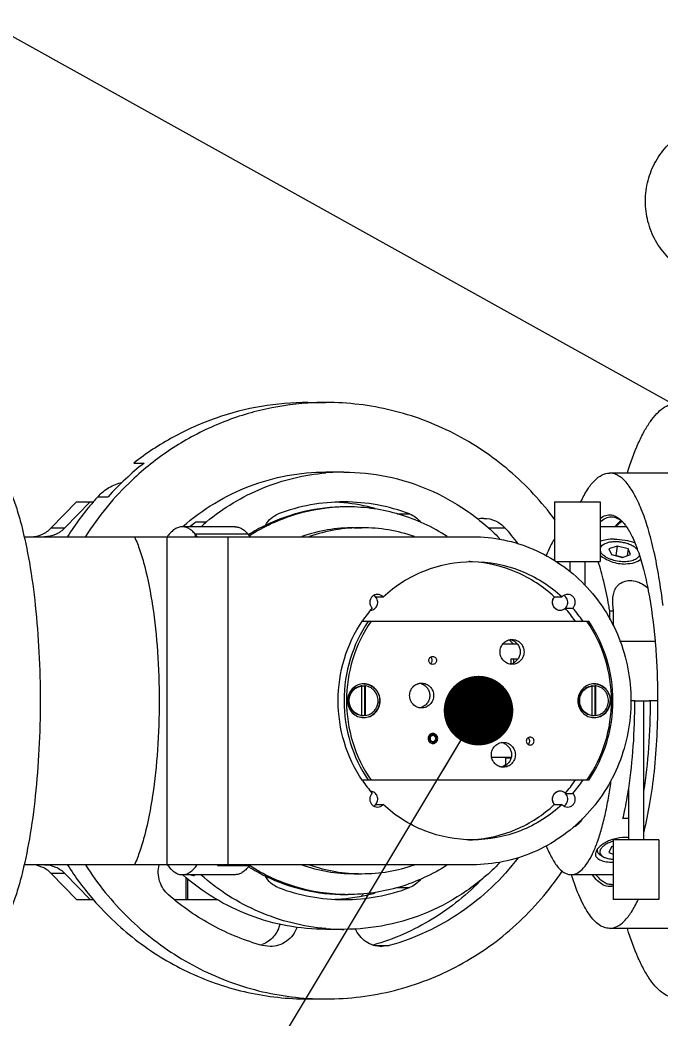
# Model space of a CAD drawing. Header units: millimetres. Extents: x 0 to 841, y 0 to 594.
# Drawn here: x 192.4 to 224.7, y 216 to 266.3 of the extents above; entities that cross this region are included whole.
import ezdxf

# ---------------------------------------------------------------- set-up
doc = ezdxf.new("R2010")
doc.units = ezdxf.units.MM
doc.header["$LTSCALE"] = 46.255
doc.layers.get('0').update_dxf_attribs({"linetype": 'CONTINUOUS'})
doc.layers.add('APSF_BLANK_LAYER', color=7, linetype='CONTINUOUS')
doc.layers.add('AXIS', color=7, linetype='CONTINUOUS')
doc.styles.get("Standard").update_dxf_attribs({"font": 'txt', "width": 0.85})
doc.dimstyles.get("Standard").update_dxf_attribs({"dimtxt": 3.5, "dimasz": 3.5, "dimexe": 1.5, "dimexo": 1, "dimtad": 1, "dimtxsty": 'STANDARD', "dimcen": 0.09, "dimadec": 0, "dimazin": 0, "dimtol": 1, "dimtp": 0.01, "dimtm": 0.01, "dimtfac": 1, "dimtofl": 0, "dimtmove": 0, "dimatfit": 3, "dimfxl": 1, "dimtolj": 1, "dimarcsym": 0})

msp = doc.modelspace()

# ---------------------------------------------------------------- linework, layer by layer
at = {"color": 7, "linetype": 'CONTINUOUS'}
for p, q in [((198.144, 244.005), (198.662, 244.005)), ((193.993, 240.744), (195.259, 242.055)), ((195.944, 242.055), (194.678, 240.744)), ((195.259, 242.055), (196.127, 242.055)), ((196.332, 242.315), (196.85, 242.315)), ((211.385, 241.452), (212.017, 241.452)), ((201.263, 241.051), (201.793, 241.051)), ((193.993, 240.744), (194.678, 240.744)), ((201.229, 240.44), (201.229, 240.305)), ((203.885, 240.44), (201.229, 240.44)), ((215.982, 240.75), (216.815, 240.75)), ((192.626, 240.305), (215.184, 240.305)), ((199.806, 240.305), (199.806, 223.805)), ((202.868, 240.305), (202.868, 223.805)), ((221.689, 239.873), (221.804, 239.933)), ((222.46, 239.835), (222.042, 239.69)), ((222.042, 239.69), (222.171, 239.402)), ((222.46, 239.835), (222.389, 239.358)), ((223.007, 239.69), (222.46, 239.835)), ((223.007, 239.69), (222.955, 239.339)), ((223.137, 239.402), (223.007, 239.69)), ((222.171, 239.402), (222.719, 239.257)), ((222.389, 239.358), (222.366, 239.351)), ((222.742, 239.265), (222.389, 239.358)), ((222.719, 239.257), (223.137, 239.402)), ((219.514, 236.612), (219.513, 236.613)), ((222.083, 236.141), (222.083, 236.562)), ((222.276, 236.562), (222.083, 236.562)), ((222.276, 235.814), (222.276, 236.562)), ((209.656, 236.055), (221.03, 236.055)), ((216.709, 234.915), (217.436, 234.915)), ((217.116, 234.157), (217.116, 233.909)), ((217.116, 234.157), (217.467, 234.157)), ((217.246, 234.157), (217.246, 233.959)), ((209.609, 232.798), (209.57, 232.798)), ((209.609, 231.312), (209.609, 232.798)), ((209.763, 232.798), (209.761, 232.788)), ((209.761, 231.322), (209.761, 232.788)), ((209.802, 232.798), (209.763, 232.798)), ((209.802, 231.312), (209.802, 232.798)), ((221.2, 232.798), (221.161, 232.798)), ((221.2, 231.312), (221.2, 232.798)), ((221.354, 232.798), (221.352, 232.788)), ((221.352, 231.322), (221.352, 232.788)), ((221.393, 232.798), (221.354, 232.798)), ((221.393, 231.312), (221.393, 232.798)), ((223.348, 232.055), (223.153, 232.055)), ((224.486, 232.055), (224.076, 232.055)), ((209.609, 231.312), (209.57, 231.312)), ((209.761, 231.322), (209.763, 231.312)), ((209.802, 231.312), (209.763, 231.312)), ((221.2, 231.312), (221.161, 231.312)), ((221.352, 231.322), (221.354, 231.312)), ((221.393, 231.312), (221.354, 231.312)), ((213.099, 229.994), (213.045, 229.955)), ((213.117, 230.025), (213.099, 229.994)), ((213.106, 230.005), (213.189, 230.005)), ((213.189, 229.969), (213.149, 229.912)), ((213.189, 230.005), (213.189, 229.969)), ((217.126, 229.2), (216.144, 229.2)), ((216.85, 228.805), (216.85, 229.18)), ((216.85, 229.18), (217.122, 229.18)), ((221.03, 228.055), (209.656, 228.055)), ((219.513, 227.497), (219.514, 227.498)), ((223.036, 226.131), (222.75, 226.131)), ((221.451, 224.565), (221.46, 224.506)), ((222.171, 224.708), (222.042, 224.42)), ((222.042, 224.42), (222.261, 224.344)), ((222.261, 224.732), (222.171, 224.708)), ((221.689, 224.237), (221.804, 224.177)), ((215.184, 223.805), (192.626, 223.805)), ((195.259, 222.055), (193.993, 223.366)), ((194.678, 223.366), (193.993, 223.366)), ((194.678, 223.366), (195.944, 222.055)), ((203.946, 223.744), (202.352, 223.744)), ((200.774, 222.055), (200.774, 223.177)), ((200.865, 222.055), (200.865, 223.107)), ((211.385, 222.658), (212.017, 222.658)), ((195.259, 222.055), (196.125, 222.055)), ((200.191, 222.055), (202.378, 222.055)), ((204.995, 219.688), (204.62, 219.739)), ((210.262, 219.739), (210.995, 219.739)), ((210.995, 219.739), (210.62, 219.688))]:
    msp.add_line(p, q, dxfattribs=at)
for centre, radius, start, end in [((207.716, 232.481), 14.655, 128.1549, 137.8539), ((208.714, 232.815), 10.74, 90.0025, 94.8307), ((207.411, 232.287), 14.943, 139.1174, 147.4869), ((207.298, 232.383), 14.795, 137.8333, 139.1121), ((208.716, 232.691), 9.364, 90.0154, 110.6745), ((207.808, 232.726), 9.329, 84.4737, 87.2182), ((207.804, 232.693), 9.363, 74.6721, 84.468), ((208.711, 232.691), 9.364, 69.3255, 89.9846), ((208.387, 232.41), 11.199, 129.5072, 131.391), ((202.824, 239.158), 2.454, 129.526, 137.6961), ((203.355, 239.158), 2.454, 129.526, 137.6961), ((215.756, 239.821), 1.407, 90.0221, 103.5095), ((221.726, 239.968), 1.475, 45.31, 48.0801), ((207.416, 232.286), 12.649, 37.3659, 42.0052), ((222.797, 240.205), 0.6, 77.9948, 89.9244), ((201.713, 238.924), 2.338, 143.2134, 143.699), ((223.005, 239.232), 0.638, 43.5473, 45.3704), ((223.362, 239.342), 0.334, 323.3657, 327.4778), ((210.021, 237.017), 0.389, 43.9912, 59.7917), ((210.018, 237.014), 0.393, 42.4903, 44.006), ((219.604, 237.011), 0.399, 137.5295, 147.1645), ((219.591, 236.983), 0.378, 246.477, 247.0195), ((219.591, 236.982), 0.377, 247.0212, 258.216), ((219.59, 236.978), 0.374, 258.3689, 259.4308), ((219.59, 236.979), 0.375, 259.4344, 269.9813), ((200.883, 233.266), 21.454, 8.8385, 9.6059), ((214.458, 232.169), 3.908, 44.826, 49.0502), ((209.705, 232.104), 0.701, 97.9314, 101.0224), ((209.664, 232.104), 0.691, 90.001, 94.5341), ((209.664, 232.103), 0.692, 81.9667, 89.9937), ((221.297, 232.104), 0.701, 97.9314, 101.0224), ((221.255, 232.104), 0.691, 90.001, 94.5341), ((221.255, 232.103), 0.692, 81.9667, 89.9937), ((209.705, 232.006), 0.701, 258.9776, 262.0686), ((209.664, 232.006), 0.691, 265.4659, 269.999), ((209.664, 232.007), 0.692, 270.0063, 278.0333), ((221.297, 232.006), 0.701, 258.9776, 262.0686), ((221.255, 232.006), 0.691, 265.4659, 269.999), ((221.255, 232.007), 0.692, 270.0063, 278.0333), ((213.144, 230.171), 0.234, 79.1137, 82.7164), ((213.191, 230.148), 0.18, 233.051, 239.1203), ((213.144, 230.139), 0.234, 277.0433, 281.0056), ((214.478, 231.917), 3.876, 305.0766, 307.9675), ((200.067, 230.978), 22.281, 350.4068, 352.5297), ((219.591, 227.127), 0.378, 112.9805, 113.523), ((219.591, 227.128), 0.377, 101.784, 112.9788), ((219.59, 227.132), 0.374, 100.5692, 101.6311), ((219.59, 227.131), 0.375, 90.0187, 100.5656), ((219.604, 227.099), 0.399, 212.8355, 222.4705), ((210.021, 227.093), 0.389, 300.2112, 316.4676), ((210.018, 227.096), 0.394, 316.4521, 317.5094), ((220, 226.64), 0.905, 309.3197, 312.7134), ((219.651, 226.803), 1.271, 317.088, 319.2427), ((219.51, 226.923), 1.457, 319.2645, 322.2745), ((222.872, 223.413), 1.767, 84.6085, 90.0554), ((207.429, 231.836), 14.966, 212.5153, 220.8696), ((201.709, 225.183), 2.332, 216.3017, 216.8724), ((200.599, 225.122), 2.23, 321.8425, 323.5394), ((208.716, 231.419), 9.364, 249.3255, 269.9846), ((208.711, 231.419), 9.364, 270.0154, 290.6745), ((210.65, 221.231), 1.466, 129.6753, 136.1536), ((207.8, 231.434), 9.38, 281.0634, 285.325), ((222.17, 223.431), 0.626, 270.0292, 278.394), ((207.808, 231.384), 9.329, 272.7818, 275.5263), ((207.805, 231.41), 9.356, 275.5292, 281.0598), ((208.714, 231.293), 10.738, 265.1714, 269.9967), ((204.084, 221.108), 1.42, 288.4184, 291.4309)]:
    msp.add_arc(centre, radius, start, end, dxfattribs=at)
for points, knots in [([(224.393, 255.197), (224.225, 255.498), (223.965, 256.149), (223.834, 257.191), (223.969, 258.232), (224.36, 259.203), (224.984, 260.04), (225.8, 260.684), (226.752, 261.091), (227.436, 261.184), (227.776, 261.184)], [0, 0, 0, 0, 0.125602, 0.251515, 0.377427, 0.503021, 0.628073, 0.752504, 0.876404, 1, 1, 1, 1]), ([(227.776, 253.184), (227.435, 253.184), (226.748, 253.277), (225.794, 253.686), (224.977, 254.334), (224.561, 254.895), (224.393, 255.197)], [0, 0, 0, 0, 0.248688, 0.497991, 0.748367, 1, 1, 1, 1]), ([(206.902, 247.055), (206.119, 247.055), (204.548, 246.923), (202.258, 246.333), (200.09, 245.369), (198.766, 244.494), (198.144, 244.005)], [0, 0, 0, 0, 0.24893, 0.498309, 0.748557, 1, 1, 1, 1]), ([(201.793, 241.051), (202.642, 241.75), (204.552, 242.901), (206.721, 243.425), (207.809, 243.517)], [0, 0, 0, 0, 0.501765, 1, 1, 1, 1]), ([(224.765, 236.845), (224.708, 237.322), (224.58, 238.236), (224.331, 239.532), (224.038, 240.677), (223.708, 241.651), (223.347, 242.435), (223.006, 242.951), (222.715, 243.243), (222.506, 243.392), (222.292, 243.484), (222.144, 243.505), (222.074, 243.505)], [0, 0, 0, 0, 0.19174, 0.368078, 0.526006, 0.663096, 0.777767, 0.86976, 0.907886, 0.941509, 0.971703, 1, 1, 1, 1]), ([(196.332, 242.315), (196.494, 242.494), (196.871, 242.804), (197.323, 242.987), (197.555, 243.042)], [0, 0, 0, 0, 0.502259, 1, 1, 1, 1]), ([(204.761, 240.873), (204.83, 241.005), (205.015, 241.243), (205.273, 241.4), (205.41, 241.452)], [0, 0, 0, 0, 0.503031, 1, 1, 1, 1]), ([(212.017, 241.452), (212.124, 241.411), (212.329, 241.298), (212.493, 241.131), (212.562, 241.038)], [0, 0, 0, 0, 0.497699, 1, 1, 1, 1]), ([(215.755, 241.227), (215.952, 241.227), (216.353, 241.141), (216.681, 240.898), (216.815, 240.75)], [0, 0, 0, 0, 0.497399, 1, 1, 1, 1]), ([(222.17, 241.305), (222.263, 241.305), (222.465, 241.256), (222.631, 241.137), (222.712, 241.065)], [0, 0, 0, 0, 0.463123, 1, 1, 1, 1]), ([(192.968, 240.305), (193.157, 240.305), (193.54, 240.384), (193.86, 240.607), (193.993, 240.744)], [0, 0, 0, 0, 0.497601, 1, 1, 1, 1]), ([(194.678, 240.744), (194.546, 240.607), (194.226, 240.384), (193.843, 240.305), (193.654, 240.305)], [0, 0, 0, 0, 0.502399, 1, 1, 1, 1]), ([(200.582, 240.805), (200.518, 240.805), (200.384, 240.782), (200.193, 240.685), (200.007, 240.529), (199.896, 240.398), (199.841, 240.324)], [0, 0, 0, 0, 0.208897, 0.43655, 0.697275, 1, 1, 1, 1]), ([(201.229, 240.44), (201.18, 240.497), (201.081, 240.598), (200.918, 240.716), (200.752, 240.788), (200.637, 240.805), (200.582, 240.805)], [0, 0, 0, 0, 0.293688, 0.552202, 0.783591, 1, 1, 1, 1]), ([(203.238, 240.805), (203.293, 240.805), (203.408, 240.788), (203.574, 240.716), (203.737, 240.598), (203.836, 240.497), (203.885, 240.44)], [0, 0, 0, 0, 0.21641, 0.447794, 0.706302, 1, 1, 1, 1]), ([(203.991, 240.308), (203.982, 240.319), (203.948, 240.365), (203.913, 240.409), (203.885, 240.44)], [0, 0, 0, 0, 0.258149, 1, 1, 1, 1]), ([(198.179, 240.305), (198.28, 240.08), (198.471, 239.583), (198.808, 238.429), (199.131, 236.729), (199.365, 234.474), (199.445, 232.055), (199.365, 229.636), (199.131, 227.381), (198.808, 225.681), (198.471, 224.527), (198.28, 224.03), (198.179, 223.805)], [0, 0, 0, 0, 0.044078, 0.095031, 0.214869, 0.352727, 0.5, 0.647273, 0.785131, 0.904969, 0.955922, 1, 1, 1, 1]), ([(215.184, 240.305), (215.705, 240.305), (216.751, 240.198), (218.257, 239.725), (219.644, 238.956), (220.859, 237.922), (221.855, 236.663), (222.841, 234.753), (223.361, 232.055), (222.841, 229.357), (221.855, 227.447), (220.859, 226.188), (219.644, 225.154), (218.257, 224.385), (216.751, 223.912), (215.705, 223.805), (215.184, 223.805)], [0, 0, 0, 0, 0.061506, 0.123172, 0.185143, 0.247508, 0.310296, 0.373472, 0.5, 0.626528, 0.689704, 0.752492, 0.814857, 0.876828, 0.938494, 1, 1, 1, 1]), ([(219.303, 240.182), (219.225, 240.063), (219.076, 239.793), (218.954, 239.51), (218.894, 239.357)], [0, 0, 0, 0, 0.463486, 1, 1, 1, 1]), ([(221.804, 239.933), (221.777, 239.919), (221.73, 239.89), (221.669, 239.837), (221.626, 239.778), (221.609, 239.734), (221.604, 239.712)], [0, 0, 0, 0, 0.288148, 0.546888, 0.78125, 1, 1, 1, 1]), ([(223.454, 239.686), (223.41, 239.729), (223.304, 239.809), (223.116, 239.904), (222.897, 239.979), (222.661, 240.029), (222.421, 240.05), (222.19, 240.043), (221.983, 240.007), (221.858, 239.961), (221.804, 239.933)], [0, 0, 0, 0, 0.105091, 0.226498, 0.360042, 0.50001, 0.639975, 0.773516, 0.894916, 1, 1, 1, 1]), ([(221.689, 239.873), (221.681, 239.869), (221.651, 239.852), (221.622, 239.834), (221.602, 239.818)], [0, 0, 0, 0, 0.260554, 1, 1, 1, 1]), ([(221.602, 239.612), (221.603, 239.606), (221.608, 239.584), (221.616, 239.562), (221.623, 239.546)], [0, 0, 0, 0, 0.242856, 1, 1, 1, 1]), ([(223.572, 239.37), (223.564, 239.342), (223.537, 239.286), (223.468, 239.215), (223.373, 239.155), (223.256, 239.107), (223.12, 239.071), (222.968, 239.05), (222.805, 239.044), (222.578, 239.055), (222.353, 239.094), (222.139, 239.161), (221.994, 239.222), (221.866, 239.292), (221.759, 239.37), (221.677, 239.453), (221.637, 239.515), (221.623, 239.546)], [0, 0, 0, 0, 0.039125, 0.082683, 0.132576, 0.189459, 0.253076, 0.32255, 0.396583, 0.4736, 0.629422, 0.704787, 0.776165, 0.842139, 0.901652, 0.954182, 1, 1, 1, 1]), ([(222.037, 236.846), (221.969, 237.248), (221.82, 237.996), (221.613, 238.73), (221.497, 239.064)], [0, 0, 0, 0, 0.536239, 1, 1, 1, 1]), ([(222.236, 237.034), (222.236, 237.131), (222.248, 237.323), (222.319, 237.599), (222.464, 237.847), (222.705, 238.035), (223.027, 238.118), (223.383, 238.085), (223.719, 237.948), (223.911, 237.803), (223.996, 237.722)], [0, 0, 0, 0, 0.115337, 0.225716, 0.334174, 0.448083, 0.576383, 0.718344, 0.862255, 1, 1, 1, 1]), ([(210.06, 236.606), (210.096, 236.609), (210.168, 236.626), (210.264, 236.682), (210.341, 236.762), (210.394, 236.861), (210.418, 236.971), (210.411, 237.084), (210.375, 237.191), (210.333, 237.253), (210.308, 237.28)], [0, 0, 0, 0, 0.122506, 0.245794, 0.370237, 0.495821, 0.622189, 0.74875, 0.874858, 1, 1, 1, 1]), ([(219.44, 236.636), (219.414, 236.647), (219.364, 236.676), (219.3, 236.735), (219.25, 236.807), (219.217, 236.889), (219.201, 236.976), (219.204, 237.064), (219.226, 237.15), (219.253, 237.203), (219.268, 237.227)], [0, 0, 0, 0, 0.122866, 0.246622, 0.37131, 0.496794, 0.622787, 0.748913, 0.874768, 1, 1, 1, 1]), ([(219.59, 236.605), (219.632, 236.605), (219.717, 236.619), (219.831, 236.683), (219.918, 236.781), (219.97, 236.902), (219.982, 237.035), (219.952, 237.164), (219.883, 237.276), (219.816, 237.332), (219.779, 237.354)], [0, 0, 0, 0, 0.122594, 0.246046, 0.370856, 0.496942, 0.6237, 0.750258, 0.875821, 1, 1, 1, 1]), ([(222.276, 236.562), (222.27, 236.602), (222.248, 236.758), (222.236, 236.916), (222.236, 237.034)], [0, 0, 0, 0, 0.256019, 1, 1, 1, 1]), ([(209.933, 236.055), (209.541, 235.472), (208.928, 234.177), (208.616, 232.055), (208.928, 229.933), (209.541, 228.638), (209.933, 228.055)], [0, 0, 0, 0, 0.249277, 0.5, 0.750723, 1, 1, 1, 1]), ([(210.077, 236.055), (209.678, 235.475), (209.054, 234.181), (208.736, 232.055), (209.054, 229.929), (209.678, 228.635), (210.077, 228.055)], [0, 0, 0, 0, 0.249254, 0.5, 0.750746, 1, 1, 1, 1]), ([(220.938, 228.055), (221.337, 228.635), (221.961, 229.929), (222.278, 232.055), (221.961, 234.181), (221.337, 235.475), (220.938, 236.055)], [0, 0, 0, 0, 0.249254, 0.5, 0.750746, 1, 1, 1, 1]), ([(221.03, 228.055), (221.422, 228.638), (222.035, 229.933), (222.347, 232.055), (222.035, 234.177), (221.422, 235.472), (221.03, 236.055)], [0, 0, 0, 0, 0.249276, 0.5, 0.750724, 1, 1, 1, 1]), ([(213.069, 233.919), (213.082, 233.928), (213.106, 233.95), (213.133, 233.99), (213.15, 234.036), (213.156, 234.085), (213.15, 234.134), (213.133, 234.18), (213.106, 234.22), (213.082, 234.242), (213.069, 234.251)], [0, 0, 0, 0, 0.123676, 0.248386, 0.373952, 0.5, 0.626048, 0.751614, 0.876324, 1, 1, 1, 1]), ([(209.57, 231.312), (209.527, 231.318), (209.442, 231.338), (209.322, 231.391), (209.212, 231.465), (209.086, 231.59), (208.973, 231.787), (208.926, 232.055), (208.973, 232.323), (209.086, 232.52), (209.212, 232.645), (209.322, 232.719), (209.442, 232.772), (209.527, 232.792), (209.57, 232.798)], [0, 0, 0, 0, 0.061542, 0.123312, 0.185409, 0.247885, 0.373449, 0.5, 0.626551, 0.752115, 0.814591, 0.876688, 0.938458, 1, 1, 1, 1]), ([(209.571, 231.318), (209.53, 231.326), (209.449, 231.349), (209.336, 231.406), (209.233, 231.481), (209.115, 231.605), (209.01, 231.796), (208.966, 232.055), (209.01, 232.314), (209.115, 232.505), (209.233, 232.629), (209.336, 232.704), (209.449, 232.761), (209.53, 232.784), (209.571, 232.792)], [0, 0, 0, 0, 0.061555, 0.123339, 0.185457, 0.247943, 0.37351, 0.5, 0.62649, 0.752057, 0.814543, 0.876661, 0.938445, 1, 1, 1, 1]), ([(209.802, 231.312), (209.845, 231.318), (209.93, 231.338), (210.05, 231.391), (210.159, 231.465), (210.285, 231.59), (210.399, 231.787), (210.445, 232.055), (210.399, 232.323), (210.285, 232.52), (210.159, 232.645), (210.05, 232.719), (209.93, 232.772), (209.845, 232.792), (209.802, 232.798)], [0, 0, 0, 0, 0.061542, 0.123312, 0.185409, 0.247885, 0.373449, 0.5, 0.626551, 0.752115, 0.814591, 0.876688, 0.938458, 1, 1, 1, 1]), ([(221.161, 231.312), (221.118, 231.318), (221.033, 231.338), (220.913, 231.391), (220.804, 231.465), (220.678, 231.59), (220.564, 231.787), (220.518, 232.055), (220.564, 232.323), (220.678, 232.52), (220.804, 232.645), (220.913, 232.719), (221.033, 232.772), (221.118, 232.792), (221.161, 232.798)], [0, 0, 0, 0, 0.061542, 0.123312, 0.185409, 0.247885, 0.373449, 0.5, 0.626551, 0.752115, 0.814591, 0.876688, 0.938458, 1, 1, 1, 1]), ([(221.163, 231.318), (221.121, 231.326), (221.04, 231.349), (220.927, 231.406), (220.824, 231.481), (220.706, 231.605), (220.601, 231.796), (220.558, 232.055), (220.601, 232.314), (220.706, 232.505), (220.824, 232.629), (220.927, 232.704), (221.04, 232.761), (221.121, 232.784), (221.163, 232.792)], [0, 0, 0, 0, 0.061555, 0.123339, 0.185457, 0.247943, 0.37351, 0.5, 0.62649, 0.752057, 0.814543, 0.876661, 0.938445, 1, 1, 1, 1]), ([(221.393, 231.312), (221.436, 231.318), (221.521, 231.338), (221.641, 231.391), (221.751, 231.465), (221.877, 231.59), (221.99, 231.787), (222.037, 232.055), (221.99, 232.323), (221.877, 232.52), (221.751, 232.645), (221.641, 232.719), (221.521, 232.772), (221.436, 232.792), (221.393, 232.798)], [0, 0, 0, 0, 0.061542, 0.123312, 0.185409, 0.247885, 0.373449, 0.5, 0.626551, 0.752115, 0.814591, 0.876688, 0.938458, 1, 1, 1, 1]), ([(223.039, 227.641), (223.146, 228.347), (223.299, 229.816), (223.348, 231.292), (223.348, 232.055)], [0, 0, 0, 0, 0.483315, 1, 1, 1, 1]), ([(224.121, 232.055), (224.121, 231.266), (224.068, 229.741), (223.904, 228.224), (223.79, 227.499)], [0, 0, 0, 0, 0.517937, 1, 1, 1, 1]), ([(213.188, 229.909), (213.216, 229.915), (213.256, 229.93), (213.301, 229.964), (213.341, 230.005), (213.376, 230.069), (213.39, 230.155), (213.376, 230.242), (213.34, 230.305), (213.301, 230.347), (213.256, 230.38), (213.215, 230.396), (213.188, 230.401)], [0, 0, 0, 0, 0.122966, 0.185148, 0.247698, 0.373394, 0.500013, 0.626629, 0.752317, 0.814863, 0.87704, 1, 1, 1, 1]), ([(213.183, 230.341), (213.164, 230.34), (213.127, 230.333), (213.077, 230.305), (213.039, 230.263), (213.014, 230.21), (213.006, 230.152), (213.016, 230.095), (213.042, 230.043), (213.068, 230.016), (213.083, 230.004)], [0, 0, 0, 0, 0.122534, 0.245918, 0.370579, 0.496463, 0.623072, 0.749646, 0.875438, 1, 1, 1, 1]), ([(213.189, 230.305), (213.173, 230.305), (213.142, 230.3), (213.099, 230.276), (213.066, 230.24), (213.047, 230.194), (213.042, 230.145), (213.053, 230.097), (213.078, 230.055), (213.103, 230.033), (213.117, 230.025)], [0, 0, 0, 0, 0.122582, 0.246022, 0.370808, 0.496869, 0.623614, 0.750181, 0.875771, 1, 1, 1, 1]), ([(213.189, 229.969), (213.201, 229.969), (213.225, 229.971), (213.259, 229.982), (213.291, 230), (213.328, 230.032), (213.361, 230.085), (213.374, 230.158), (213.358, 230.232), (213.323, 230.283), (213.285, 230.314), (213.253, 230.33), (213.219, 230.34), (213.195, 230.342), (213.183, 230.341)], [0, 0, 0, 0, 0.061593, 0.123354, 0.185424, 0.247895, 0.373479, 0.5002, 0.626861, 0.752301, 0.814696, 0.876701, 0.93842, 1, 1, 1, 1]), ([(213.189, 230.005), (213.208, 230.005), (213.237, 230.011), (213.27, 230.03), (213.3, 230.055), (213.327, 230.096), (213.338, 230.155), (213.327, 230.214), (213.3, 230.255), (213.27, 230.28), (213.245, 230.294), (213.218, 230.303), (213.199, 230.305), (213.189, 230.305)], [0, 0, 0, 0, 0.122765, 0.184846, 0.247325, 0.372926, 0.499684, 0.626442, 0.752043, 0.814521, 0.876604, 0.938385, 1, 1, 1, 1]), ([(217.976, 229.859), (217.989, 229.868), (218.013, 229.89), (218.04, 229.93), (218.057, 229.976), (218.063, 230.025), (218.057, 230.074), (218.04, 230.12), (218.013, 230.16), (217.989, 230.182), (217.976, 230.191)], [0, 0, 0, 0, 0.123676, 0.248386, 0.373952, 0.5, 0.626048, 0.751614, 0.876324, 1, 1, 1, 1]), ([(210.308, 226.83), (210.333, 226.857), (210.375, 226.919), (210.411, 227.026), (210.418, 227.139), (210.394, 227.249), (210.341, 227.348), (210.264, 227.428), (210.168, 227.484), (210.096, 227.501), (210.06, 227.504)], [0, 0, 0, 0, 0.125142, 0.25125, 0.377811, 0.504179, 0.629763, 0.754206, 0.877494, 1, 1, 1, 1]), ([(219.268, 226.883), (219.253, 226.907), (219.226, 226.96), (219.204, 227.046), (219.201, 227.134), (219.217, 227.221), (219.25, 227.303), (219.3, 227.375), (219.364, 227.434), (219.414, 227.463), (219.44, 227.474)], [0, 0, 0, 0, 0.125232, 0.251087, 0.377213, 0.503206, 0.62869, 0.753378, 0.877134, 1, 1, 1, 1]), ([(219.779, 226.756), (219.816, 226.778), (219.883, 226.834), (219.952, 226.946), (219.982, 227.075), (219.97, 227.208), (219.918, 227.329), (219.831, 227.427), (219.717, 227.491), (219.632, 227.505), (219.59, 227.505)], [0, 0, 0, 0, 0.124179, 0.249742, 0.3763, 0.503058, 0.629144, 0.753954, 0.877406, 1, 1, 1, 1]), ([(222.75, 226.131), (222.778, 226.249), (222.891, 226.749), (222.98, 227.254), (223.039, 227.641)], [0, 0, 0, 0, 0.236263, 1, 1, 1, 1]), ([(220.142, 223.305), (220.189, 223.305), (220.286, 223.317), (220.484, 223.39), (220.73, 223.582), (220.993, 223.923), (221.243, 224.384), (221.476, 224.959), (221.691, 225.641), (221.882, 226.421), (221.988, 226.975), (222.037, 227.265)], [0, 0, 0, 0, 0.030673, 0.06292, 0.136918, 0.229193, 0.342505, 0.47736, 0.63301, 0.807918, 1, 1, 1, 1]), ([(220.265, 225.723), (220.292, 225.731), (220.413, 225.778), (220.514, 225.864), (220.582, 225.937)], [0, 0, 0, 0, 0.22299, 1, 1, 1, 1]), ([(220.378, 225.828), (220.394, 225.834), (220.465, 225.862), (220.529, 225.904), (220.573, 225.941)], [0, 0, 0, 0, 0.233757, 1, 1, 1, 1]), ([(220.662, 226.032), (220.67, 226.043), (220.703, 226.086), (220.734, 226.132), (220.757, 226.167)], [0, 0, 0, 0, 0.240322, 1, 1, 1, 1]), ([(222.871, 225.18), (222.678, 225.18), (222.388, 225.136), (222.033, 225.008), (221.798, 224.886), (221.604, 224.747), (221.46, 224.599), (221.373, 224.45), (221.358, 224.345), (221.365, 224.299)], [0, 0, 0, 0, 0.307192, 0.458702, 0.600956, 0.728668, 0.837742, 0.926803, 1, 1, 1, 1]), ([(222.261, 224.986), (222.185, 224.964), (222.043, 224.914), (221.882, 224.829), (221.775, 224.751), (221.692, 224.675), (221.644, 224.61), (221.623, 224.564)], [0, 0, 0, 0, 0.301221, 0.57326, 0.695368, 0.807187, 1, 1, 1, 1]), ([(222.973, 225.057), (222.947, 225.059), (222.838, 225.066), (222.729, 225.064), (222.647, 225.057)], [0, 0, 0, 0, 0.24207, 1, 1, 1, 1]), ([(218.894, 224.752), (218.978, 224.539), (219.146, 224.162), (219.412, 223.749), (219.639, 223.515), (219.803, 223.395), (219.971, 223.322), (220.086, 223.305), (220.142, 223.305)], [0, 0, 0, 0, 0.341973, 0.615712, 0.728762, 0.828106, 0.916957, 1, 1, 1, 1]), ([(221.46, 224.506), (221.459, 224.512), (221.457, 224.536), (221.457, 224.561), (221.46, 224.579)], [0, 0, 0, 0, 0.24801, 1, 1, 1, 1]), ([(221.689, 224.237), (221.658, 224.253), (221.601, 224.289), (221.53, 224.353), (221.481, 224.426), (221.464, 224.48), (221.46, 224.506)], [0, 0, 0, 0, 0.28986, 0.548187, 0.781264, 1, 1, 1, 1]), ([(221.804, 224.177), (221.763, 224.199), (221.691, 224.246), (221.625, 224.329), (221.601, 224.4), (221.596, 224.455), (221.603, 224.51), (221.615, 224.546), (221.623, 224.564)], [0, 0, 0, 0, 0.29057, 0.5364, 0.649905, 0.762131, 0.877548, 1, 1, 1, 1]), ([(217.477, 224.159), (216.67, 223.099), (214.717, 221.233), (212.265, 220.092), (210.995, 219.739)], [0, 0, 0, 0, 0.502542, 1, 1, 1, 1]), ([(221.365, 224.299), (221.369, 224.271), (221.388, 224.214), (221.447, 224.14), (221.532, 224.077), (221.686, 224.004), (221.933, 223.948), (222.144, 223.932), (222.26, 223.93)], [0, 0, 0, 0, 0.082748, 0.170763, 0.270589, 0.385857, 0.665077, 1, 1, 1, 1]), ([(222.26, 224.067), (222.175, 224.072), (222.053, 224.088), (221.901, 224.132), (221.834, 224.161), (221.804, 224.177)], [0, 0, 0, 0, 0.539236, 0.780633, 1, 1, 1, 1]), ([(193.993, 223.366), (193.86, 223.503), (193.54, 223.726), (193.157, 223.805), (192.968, 223.805)], [0, 0, 0, 0, 0.502399, 1, 1, 1, 1]), ([(193.654, 223.805), (193.843, 223.805), (194.226, 223.726), (194.546, 223.503), (194.678, 223.366)], [0, 0, 0, 0, 0.497601, 1, 1, 1, 1]), ([(199.891, 222.288), (199.684, 222.468), (199.367, 222.957), (199.352, 223.539), (199.419, 223.807)], [0, 0, 0, 0, 0.497368, 1, 1, 1, 1]), ([(199.843, 223.784), (199.898, 223.71), (200.009, 223.579), (200.194, 223.424), (200.385, 223.327), (200.518, 223.305), (200.582, 223.305)], [0, 0, 0, 0, 0.302543, 0.563208, 0.790939, 1, 1, 1, 1]), ([(200.582, 223.305), (200.646, 223.305), (200.781, 223.328), (200.974, 223.427), (201.161, 223.586), (201.273, 223.72), (201.329, 223.795)], [0, 0, 0, 0, 0.208394, 0.435806, 0.696698, 1, 1, 1, 1]), ([(203.946, 223.744), (203.893, 223.676), (203.786, 223.556), (203.609, 223.413), (203.426, 223.325), (203.299, 223.305), (203.238, 223.305)], [0, 0, 0, 0, 0.29958, 0.55957, 0.788498, 1, 1, 1, 1]), ([(207.81, 220.593), (207.234, 220.642), (206.088, 220.833), (204.434, 221.392), (202.885, 222.21), (201.949, 222.914), (201.511, 223.3)], [0, 0, 0, 0, 0.248755, 0.498108, 0.748443, 1, 1, 1, 1]), ([(205.41, 222.658), (205.273, 222.71), (205.015, 222.867), (204.83, 223.105), (204.761, 223.237)], [0, 0, 0, 0, 0.496969, 1, 1, 1, 1]), ([(215.694, 223.127), (214.944, 222.335), (213.236, 220.948), (211.22, 220.062), (210.179, 219.765)], [0, 0, 0, 0, 0.501997, 1, 1, 1, 1]), ([(212.562, 223.072), (212.493, 222.979), (212.329, 222.812), (212.124, 222.699), (212.017, 222.658)], [0, 0, 0, 0, 0.502301, 1, 1, 1, 1]), ([(196.112, 222.043), (196.786, 221.266), (198.294, 219.851), (200.942, 218.261), (203.853, 217.277), (205.889, 217.055), (206.902, 217.055)], [0, 0, 0, 0, 0.252186, 0.502626, 0.751686, 1, 1, 1, 1]), ([(204.62, 219.739), (203.755, 219.98), (202.068, 220.659), (200.573, 221.695), (199.891, 222.288)], [0, 0, 0, 0, 0.498434, 1, 1, 1, 1]), ([(222.074, 220.605), (222.202, 220.605), (222.486, 220.682), (222.861, 220.985), (223.213, 221.453), (223.414, 221.833), (223.514, 222.048)], [0, 0, 0, 0, 0.181058, 0.396724, 0.667088, 1, 1, 1, 1]), ([(205.498, 220.836), (205.443, 220.604), (205.224, 220.161), (204.822, 219.872), (204.603, 219.786)], [0, 0, 0, 0, 0.503995, 1, 1, 1, 1]), ([(206.352, 220.662), (206.301, 220.521), (206.157, 220.254), (205.835, 219.938), (205.435, 219.735), (205.141, 219.688), (204.995, 219.688)], [0, 0, 0, 0, 0.253482, 0.504455, 0.752987, 1, 1, 1, 1]), ([(210.62, 219.688), (210.48, 219.688), (210.197, 219.731), (209.81, 219.919), (209.492, 220.213), (209.344, 220.464), (209.289, 220.596)], [0, 0, 0, 0, 0.247171, 0.495756, 0.74665, 1, 1, 1, 1])]:
    msp.add_open_spline(points, degree=3, knots=knots, dxfattribs=at)
msp.add_open_spline([(203.984, 223.796), (203.972, 223.778), (203.959, 223.761), (203.946, 223.744)], degree=3, dxfattribs=at)
at = {"layer": 'APSF_BLANK_LAYER', "color": 7, "linetype": 'CONTINUOUS'}
for points, knots in [([(222.653, 241.114), (222.627, 241.094), (222.518, 241.008), (222.423, 240.906), (222.356, 240.824)], [0, 0, 0, 0, 0.235948, 1, 1, 1, 1]), ([(222.705, 241.063), (222.678, 241.048), (222.563, 240.976), (222.463, 240.883), (222.393, 240.805)], [0, 0, 0, 0, 0.228766, 1, 1, 1, 1])]:
    msp.add_open_spline(points, degree=3, knots=knots, dxfattribs=at)
at = {"layer": 'AXIS', "color": 7, "linetype": 'CONTINUOUS'}
for p, q in [((206.902, 247.055), (207.808, 247.055)), ((208.713, 243.555), (207.808, 243.555)), ((225.454, 243.505), (222.074, 243.505)), ((219.304, 242.055), (219.304, 239.087)), ((219.304, 242.055), (221.604, 242.055)), ((221.604, 242.055), (221.604, 239.055)), ((203.238, 240.805), (200.582, 240.805)), ((203.885, 240.44), (201.229, 240.44)), ((209.231, 240.755), (209.619, 240.755)), ((222.798, 240.805), (221.604, 240.805)), ((219.355, 239.055), (221.604, 239.055)), ((220.079, 239.055), (220.079, 238.542)), ((220.829, 239.055), (220.829, 237.876)), ((210.307, 237.279), (210.684, 237.279)), ((219.296, 237.279), (219.684, 237.279)), ((219.853, 236.714), (220.23, 236.714)), ((222.582, 235.055), (224.358, 235.055)), ((223.348, 232.055), (224.076, 232.055)), ((223.786, 232.055), (223.786, 225.055)), ((219.853, 227.396), (220.23, 227.396)), ((223.036, 227.648), (223.036, 225.055)), ((210.307, 226.831), (210.684, 226.831)), ((219.296, 226.831), (219.684, 226.831)), ((224.561, 225.055), (222.261, 225.055)), ((222.261, 225.055), (222.261, 222.055)), ((224.561, 225.055), (224.561, 222.055)), ((209.231, 223.355), (209.619, 223.355)), ((203.238, 223.305), (200.582, 223.305)), ((222.261, 223.305), (220.142, 223.305)), ((220.166, 223.292), (220.164, 223.3)), ((224.561, 222.055), (222.261, 222.055)), ((208.713, 220.555), (207.808, 220.555)), ((225.454, 220.605), (222.074, 220.605)), ((206.902, 217.055), (207.808, 217.055))]:
    msp.add_line(p, q, dxfattribs=at)
for centre, radius, start, end in [((207.808, 233.059), 13.996, 90.0021, 93.7022), ((208.238, 232.347), 14.844, 133.3226, 147.5543), ((208.783, 232.654), 9.151, 90.0329, 116.0545), ((208.908, 232.705), 9.1, 90, 90.8145), ((221.362, 239.798), 1.858, 41.0025, 42.9276), ((221.228, 239.682), 2.034, 39.4292, 41.007), ((221.017, 239.51), 2.307, 36.4437, 39.3987), ((208.852, 232.497), 9.323, 116.0082, 121.9819), ((209.233, 232.612), 8.143, 90.0126, 108.93), ((209.621, 232.612), 8.143, 90.0126, 108.93), ((209.617, 232.612), 8.143, 71.07, 89.9874), ((215.405, 236.737), 8.589, 19.4773, 20.2308), ((214.796, 232.521), 6.534, 86.5984, 88.2958), ((215.425, 232.161), 6.978, 139.2718, 145.9773), ((214.554, 232.161), 6.979, 34.0228, 40.667), ((214.942, 232.161), 6.978, 34.0226, 40.7282), ((216.974, 234.549), 0.588, 71.4222, 80.3686), ((216.974, 234.476), 0.588, 279.6314, 288.5778), ((212.426, 232.355), 0.587, 71.7622, 80.5991), ((212.426, 232.278), 0.587, 279.4009, 288.2378), ((213.192, 230.145), 0.241, 231.5223, 232.4279), ((216.537, 229.373), 0.588, 71.4222, 80.3686), ((216.537, 229.299), 0.588, 279.6314, 288.5778), ((215.425, 231.949), 6.978, 214.0226, 220.7282), ((214.554, 231.949), 6.979, 319.333, 325.9772), ((214.942, 231.949), 6.978, 319.2718, 325.9773), ((214.796, 231.589), 6.534, 271.7018, 273.4016), ((208.852, 231.613), 9.322, 238.054, 243.9919), ((209.233, 231.498), 8.143, 251.07, 269.9874), ((209.621, 231.498), 8.143, 251.07, 269.9874), ((209.617, 231.498), 8.143, 270.0126, 288.93), ((208.783, 231.456), 9.151, 243.9455, 269.9671), ((208.908, 231.405), 9.1, 269.1855, 270), ((207.808, 231.051), 13.996, 266.2978, 269.9979)]:
    msp.add_arc(centre, radius, start, end, dxfattribs=at)
for points, knots in [([(206.904, 247.026), (206.09, 246.973), (204.465, 246.724), (202.127, 245.932), (199.952, 244.744), (198.654, 243.713), (198.053, 243.147)], [0, 0, 0, 0, 0.248654, 0.497934, 0.748293, 1, 1, 1, 1]), ([(219.333, 241.144), (218.664, 242.054), (217.12, 243.72), (214.305, 245.61), (211.147, 246.788), (208.916, 247.055), (207.808, 247.055)], [0, 0, 0, 0, 0.252498, 0.503032, 0.751961, 1, 1, 1, 1]), ([(222.97, 243.516), (223.126, 244.023), (223.38, 244.735), (223.799, 245.588), (224.108, 246.09), (224.427, 246.488), (224.758, 246.78), (225.1, 246.962), (225.34, 247.005), (225.454, 247.005)], [0, 0, 0, 0, 0.352994, 0.501977, 0.632357, 0.744778, 0.84094, 0.924173, 1, 1, 1, 1]), ([(190.198, 244.555), (190.306, 244.555), (190.535, 244.508), (190.857, 244.314), (191.165, 244.004), (191.461, 243.584), (191.745, 243.056), (192.014, 242.424), (192.266, 241.694), (192.59, 240.549), (192.925, 238.923), (193.215, 236.784), (193.393, 234.466), (193.454, 232.055), (193.393, 229.644), (193.215, 227.326), (192.925, 225.187), (192.59, 223.561), (192.266, 222.416), (192.014, 221.686), (191.745, 221.054), (191.461, 220.526), (191.165, 220.106), (190.857, 219.796), (190.535, 219.602), (190.306, 219.555), (190.198, 219.555)], [0, 0, 0, 0, 0.012, 0.025458, 0.041393, 0.060355, 0.082583, 0.108123, 0.136897, 0.168749, 0.240745, 0.321856, 0.409305, 0.5, 0.590695, 0.678144, 0.759255, 0.831251, 0.863103, 0.891877, 0.917417, 0.939645, 0.958607, 0.974542, 0.988, 1, 1, 1, 1]), ([(200.605, 240.81), (201.1, 241.247), (202.167, 242.032), (203.946, 242.902), (205.846, 243.435), (207.155, 243.555), (207.808, 243.555)], [0, 0, 0, 0, 0.251655, 0.501959, 0.751242, 1, 1, 1, 1]), ([(208.713, 243.555), (209.438, 243.555), (210.894, 243.407), (212.99, 242.749), (214.921, 241.681), (216.046, 240.726), (216.558, 240.198)], [0, 0, 0, 0, 0.248504, 0.497655, 0.748035, 1, 1, 1, 1]), ([(220.636, 242.068), (220.736, 242.282), (220.936, 242.661), (221.288, 243.126), (221.662, 243.428), (221.945, 243.505), (222.074, 243.505)], [0, 0, 0, 0, 0.332765, 0.603074, 0.818795, 1, 1, 1, 1]), ([(208.778, 241.804), (207.933, 241.792), (206.233, 241.529), (204.673, 240.807), (203.957, 240.349)], [0, 0, 0, 0, 0.498723, 1, 1, 1, 1]), ([(213.913, 240.314), (213.173, 240.794), (211.553, 241.547), (209.785, 241.805), (208.908, 241.805)], [0, 0, 0, 0, 0.50131, 1, 1, 1, 1]), ([(221.603, 241.042), (221.687, 241.12), (221.859, 241.251), (222.072, 241.305), (222.17, 241.305)], [0, 0, 0, 0, 0.539736, 1, 1, 1, 1]), ([(221.604, 241.227), (221.688, 241.291), (221.866, 241.394), (222.175, 241.421), (222.474, 241.299), (222.64, 241.151), (222.722, 241.063)], [0, 0, 0, 0, 0.251564, 0.476365, 0.714523, 1, 1, 1, 1]), ([(201.329, 240.315), (201.32, 240.326), (201.288, 240.369), (201.255, 240.41), (201.229, 240.44)], [0, 0, 0, 0, 0.257732, 1, 1, 1, 1]), ([(222.873, 240.88), (222.99, 240.721), (223.211, 240.339), (223.381, 239.934), (223.464, 239.707)], [0, 0, 0, 0, 0.450264, 1, 1, 1, 1]), ([(222.31, 240.18), (222.178, 240.18), (221.937, 240.165), (221.7, 240.109), (221.601, 240.065)], [0, 0, 0, 0, 0.551825, 1, 1, 1, 1]), ([(222.31, 240.18), (222.492, 240.18), (222.844, 240.151), (223.188, 240.065), (223.346, 240.001)], [0, 0, 0, 0, 0.514788, 1, 1, 1, 1]), ([(223.502, 239.601), (223.61, 239.296), (223.807, 238.63), (224.136, 237.122), (224.29, 235.91), (224.365, 235.063)], [0, 0, 0, 0, 0.20965, 0.449405, 1, 1, 1, 1]), ([(210.684, 237.279), (211.289, 237.838), (212.711, 238.74), (214.367, 239.055), (215.184, 239.055)], [0, 0, 0, 0, 0.502102, 1, 1, 1, 1]), ([(219.296, 237.279), (218.737, 237.795), (217.443, 238.642), (215.936, 238.999), (215.183, 239.043)], [0, 0, 0, 0, 0.502064, 1, 1, 1, 1]), ([(215.184, 239.055), (216.001, 239.055), (217.657, 238.74), (219.079, 237.838), (219.684, 237.279)], [0, 0, 0, 0, 0.497898, 1, 1, 1, 1]), ([(221.601, 239.375), (221.677, 239.308), (221.857, 239.186), (222.273, 238.997), (222.631, 238.93), (222.871, 238.93)], [0, 0, 0, 0, 0.222798, 0.473941, 1, 1, 1, 1]), ([(223.65, 239.154), (223.552, 239.077), (223.295, 238.962), (223.02, 238.93), (222.871, 238.93)], [0, 0, 0, 0, 0.454288, 1, 1, 1, 1]), ([(210.403, 237.405), (210.353, 237.405), (210.25, 237.384), (210.122, 237.294), (210.036, 237.161), (210.016, 237.057), (210.016, 237.005)], [0, 0, 0, 0, 0.245987, 0.494347, 0.745978, 1, 1, 1, 1]), ([(210.684, 237.279), (210.648, 237.318), (210.561, 237.382), (210.455, 237.405), (210.403, 237.405)], [0, 0, 0, 0, 0.502625, 1, 1, 1, 1]), ([(219.965, 237.405), (219.913, 237.405), (219.807, 237.382), (219.72, 237.318), (219.684, 237.279)], [0, 0, 0, 0, 0.497375, 1, 1, 1, 1]), ([(220.351, 237.005), (220.351, 237.057), (220.331, 237.161), (220.246, 237.294), (220.117, 237.384), (220.015, 237.405), (219.965, 237.405)], [0, 0, 0, 0, 0.254022, 0.505653, 0.754013, 1, 1, 1, 1]), ([(210.016, 237.005), (210.016, 236.951), (210.038, 236.843), (210.099, 236.751), (210.137, 236.714)], [0, 0, 0, 0, 0.502451, 1, 1, 1, 1]), ([(219.296, 237.279), (219.262, 237.243), (219.209, 237.155), (219.19, 237.055), (219.19, 237.005)], [0, 0, 0, 0, 0.497842, 1, 1, 1, 1]), ([(219.19, 237.005), (219.19, 236.953), (219.21, 236.848), (219.296, 236.715), (219.424, 236.626), (219.527, 236.605), (219.577, 236.605)], [0, 0, 0, 0, 0.254024, 0.505654, 0.754013, 1, 1, 1, 1]), ([(220.23, 236.714), (220.268, 236.751), (220.33, 236.843), (220.351, 236.951), (220.351, 237.005)], [0, 0, 0, 0, 0.497549, 1, 1, 1, 1]), ([(209.642, 228.045), (209.248, 228.628), (208.631, 229.927), (208.318, 232.055), (208.631, 234.183), (209.248, 235.482), (209.642, 236.065)], [0, 0, 0, 0, 0.24928, 0.5, 0.75072, 1, 1, 1, 1]), ([(216.566, 234.512), (216.566, 234.594), (216.597, 234.757), (216.73, 234.965), (216.931, 235.105), (217.091, 235.137), (217.169, 235.137)], [0, 0, 0, 0, 0.254002, 0.505662, 0.754017, 1, 1, 1, 1]), ([(217.162, 235.107), (217.222, 235.087), (217.337, 235.026), (217.472, 234.885), (217.559, 234.708), (217.579, 234.578), (217.579, 234.512)], [0, 0, 0, 0, 0.246439, 0.495431, 0.746921, 1, 1, 1, 1]), ([(217.169, 235.137), (217.248, 235.137), (217.408, 235.105), (217.609, 234.965), (217.742, 234.757), (217.773, 234.594), (217.773, 234.512)], [0, 0, 0, 0, 0.245983, 0.494338, 0.745998, 1, 1, 1, 1]), ([(224.365, 235.063), (224.386, 234.819), (224.462, 233.818), (224.493, 232.813), (224.493, 232.055)], [0, 0, 0, 0, 0.244516, 1, 1, 1, 1]), ([(217.169, 233.887), (217.091, 233.887), (216.931, 233.92), (216.73, 234.06), (216.597, 234.268), (216.566, 234.431), (216.566, 234.512)], [0, 0, 0, 0, 0.245983, 0.494338, 0.745998, 1, 1, 1, 1]), ([(217.579, 234.512), (217.579, 234.447), (217.559, 234.317), (217.472, 234.14), (217.337, 233.999), (217.222, 233.938), (217.162, 233.918)], [0, 0, 0, 0, 0.253079, 0.504569, 0.753561, 1, 1, 1, 1]), ([(217.773, 234.512), (217.773, 234.431), (217.742, 234.268), (217.609, 234.06), (217.408, 233.92), (217.248, 233.887), (217.169, 233.887)], [0, 0, 0, 0, 0.254002, 0.505662, 0.754017, 1, 1, 1, 1]), ([(212.981, 234.085), (212.981, 234.111), (212.991, 234.163), (213.034, 234.23), (213.098, 234.274), (213.15, 234.285), (213.175, 234.285)], [0, 0, 0, 0, 0.254022, 0.505656, 0.754017, 1, 1, 1, 1]), ([(213.175, 233.885), (213.15, 233.885), (213.098, 233.896), (213.034, 233.94), (212.991, 234.007), (212.981, 234.059), (212.981, 234.085)], [0, 0, 0, 0, 0.245983, 0.494344, 0.745978, 1, 1, 1, 1]), ([(213.175, 234.285), (213.2, 234.285), (213.251, 234.274), (213.315, 234.23), (213.358, 234.163), (213.368, 234.111), (213.368, 234.085)], [0, 0, 0, 0, 0.245983, 0.494344, 0.745978, 1, 1, 1, 1]), ([(213.368, 234.085), (213.368, 234.059), (213.358, 234.007), (213.315, 233.94), (213.251, 233.896), (213.2, 233.885), (213.175, 233.885)], [0, 0, 0, 0, 0.254022, 0.505656, 0.754017, 1, 1, 1, 1]), ([(209.712, 232.905), (209.605, 232.905), (209.388, 232.86), (209.115, 232.67), (208.933, 232.388), (208.891, 232.165), (208.891, 232.055)], [0, 0, 0, 0, 0.245983, 0.494338, 0.746007, 1, 1, 1, 1]), ([(210.533, 232.055), (210.533, 232.165), (210.491, 232.388), (210.309, 232.67), (210.036, 232.86), (209.819, 232.905), (209.712, 232.905)], [0, 0, 0, 0, 0.253993, 0.505662, 0.754017, 1, 1, 1, 1]), ([(209.712, 232.905), (209.817, 232.902), (210.03, 232.854), (210.296, 232.662), (210.472, 232.383), (210.513, 232.164), (210.513, 232.055)], [0, 0, 0, 0, 0.24599, 0.494396, 0.746062, 1, 1, 1, 1]), ([(212.017, 232.316), (212.017, 232.398), (212.048, 232.561), (212.182, 232.769), (212.382, 232.909), (212.542, 232.941), (212.621, 232.941)], [0, 0, 0, 0, 0.254002, 0.505662, 0.754017, 1, 1, 1, 1]), ([(212.61, 232.912), (212.67, 232.892), (212.786, 232.832), (212.923, 232.691), (213.01, 232.513), (213.03, 232.382), (213.03, 232.316)], [0, 0, 0, 0, 0.246424, 0.495402, 0.746904, 1, 1, 1, 1]), ([(212.621, 232.941), (212.699, 232.941), (212.859, 232.909), (213.06, 232.769), (213.193, 232.561), (213.224, 232.398), (213.224, 232.316)], [0, 0, 0, 0, 0.245983, 0.494338, 0.745998, 1, 1, 1, 1]), ([(221.303, 232.905), (221.196, 232.905), (220.979, 232.86), (220.706, 232.67), (220.524, 232.388), (220.482, 232.165), (220.482, 232.055)], [0, 0, 0, 0, 0.245983, 0.494338, 0.746007, 1, 1, 1, 1]), ([(221.303, 232.905), (221.408, 232.902), (221.621, 232.854), (221.887, 232.662), (222.064, 232.383), (222.105, 232.164), (222.105, 232.055)], [0, 0, 0, 0, 0.24599, 0.494396, 0.746062, 1, 1, 1, 1]), ([(222.124, 232.055), (222.124, 232.165), (222.082, 232.388), (221.9, 232.67), (221.627, 232.86), (221.41, 232.905), (221.303, 232.905)], [0, 0, 0, 0, 0.253993, 0.505662, 0.754017, 1, 1, 1, 1]), ([(208.891, 232.055), (208.891, 231.945), (208.933, 231.722), (209.115, 231.44), (209.388, 231.25), (209.605, 231.205), (209.712, 231.205)], [0, 0, 0, 0, 0.253993, 0.505662, 0.754017, 1, 1, 1, 1]), ([(209.712, 231.205), (209.817, 231.208), (210.03, 231.256), (210.296, 231.448), (210.472, 231.727), (210.513, 231.946), (210.513, 232.055)], [0, 0, 0, 0, 0.24599, 0.494396, 0.746062, 1, 1, 1, 1]), ([(209.712, 231.205), (209.819, 231.205), (210.036, 231.25), (210.309, 231.44), (210.491, 231.722), (210.533, 231.945), (210.533, 232.055)], [0, 0, 0, 0, 0.245983, 0.494338, 0.746007, 1, 1, 1, 1]), ([(212.621, 231.691), (212.542, 231.691), (212.382, 231.724), (212.182, 231.864), (212.048, 232.072), (212.017, 232.235), (212.017, 232.316)], [0, 0, 0, 0, 0.245983, 0.494338, 0.745998, 1, 1, 1, 1]), ([(213.03, 232.316), (213.03, 232.251), (213.01, 232.12), (212.923, 231.942), (212.786, 231.801), (212.67, 231.741), (212.61, 231.721)], [0, 0, 0, 0, 0.253096, 0.504598, 0.753576, 1, 1, 1, 1]), ([(213.224, 232.316), (213.224, 232.235), (213.193, 232.072), (213.06, 231.864), (212.859, 231.724), (212.699, 231.691), (212.621, 231.691)], [0, 0, 0, 0, 0.254002, 0.505662, 0.754017, 1, 1, 1, 1]), ([(220.482, 232.055), (220.482, 231.945), (220.524, 231.722), (220.706, 231.44), (220.979, 231.25), (221.196, 231.205), (221.303, 231.205)], [0, 0, 0, 0, 0.253993, 0.505662, 0.754017, 1, 1, 1, 1]), ([(221.303, 231.205), (221.408, 231.208), (221.621, 231.256), (221.887, 231.448), (222.064, 231.727), (222.105, 231.946), (222.105, 232.055)], [0, 0, 0, 0, 0.24599, 0.494396, 0.746062, 1, 1, 1, 1]), ([(221.303, 231.205), (221.41, 231.205), (221.627, 231.25), (221.9, 231.44), (222.082, 231.722), (222.124, 231.945), (222.124, 232.055)], [0, 0, 0, 0, 0.245983, 0.494338, 0.746007, 1, 1, 1, 1]), ([(224.493, 232.055), (224.493, 230.866), (224.412, 229.133), (224.117, 226.939), (223.911, 225.934), (223.791, 225.468)], [0, 0, 0, 0, 0.537336, 0.7823, 1, 1, 1, 1]), ([(213.189, 230.405), (213.158, 230.405), (213.094, 230.392), (213.014, 230.336), (212.96, 230.253), (212.948, 230.187), (212.948, 230.155)], [0, 0, 0, 0, 0.245983, 0.494344, 0.745978, 1, 1, 1, 1]), ([(213.431, 230.155), (213.431, 230.187), (213.418, 230.253), (213.365, 230.336), (213.285, 230.392), (213.221, 230.405), (213.189, 230.405)], [0, 0, 0, 0, 0.254022, 0.505656, 0.754017, 1, 1, 1, 1]), ([(212.948, 230.155), (212.948, 230.117), (212.964, 230.041), (213.013, 229.98), (213.042, 229.957)], [0, 0, 0, 0, 0.503038, 1, 1, 1, 1]), ([(213.045, 229.954), (213.066, 229.939), (213.112, 229.914), (213.164, 229.905), (213.189, 229.905)], [0, 0, 0, 0, 0.501667, 1, 1, 1, 1]), ([(213.189, 229.905), (213.221, 229.905), (213.285, 229.918), (213.365, 229.974), (213.418, 230.057), (213.431, 230.123), (213.431, 230.155)], [0, 0, 0, 0, 0.245983, 0.494344, 0.745978, 1, 1, 1, 1]), ([(216.128, 229.336), (216.128, 229.417), (216.159, 229.581), (216.293, 229.788), (216.494, 229.928), (216.653, 229.961), (216.732, 229.961)], [0, 0, 0, 0, 0.254002, 0.505662, 0.754017, 1, 1, 1, 1]), ([(216.724, 229.931), (216.785, 229.91), (216.9, 229.849), (217.035, 229.709), (217.122, 229.532), (217.142, 229.401), (217.142, 229.336)], [0, 0, 0, 0, 0.246439, 0.495431, 0.746921, 1, 1, 1, 1]), ([(216.732, 229.961), (216.811, 229.961), (216.97, 229.928), (217.171, 229.788), (217.305, 229.581), (217.336, 229.417), (217.336, 229.336)], [0, 0, 0, 0, 0.245983, 0.494338, 0.745998, 1, 1, 1, 1]), ([(218.082, 230.225), (218.056, 230.225), (218.005, 230.214), (217.941, 230.17), (217.898, 230.103), (217.888, 230.051), (217.888, 230.025)], [0, 0, 0, 0, 0.245983, 0.494344, 0.745978, 1, 1, 1, 1]), ([(217.888, 230.025), (217.888, 229.999), (217.898, 229.947), (217.941, 229.88), (218.005, 229.836), (218.056, 229.825), (218.082, 229.825)], [0, 0, 0, 0, 0.254022, 0.505656, 0.754017, 1, 1, 1, 1]), ([(218.275, 230.025), (218.275, 230.051), (218.265, 230.103), (218.222, 230.17), (218.158, 230.214), (218.107, 230.225), (218.082, 230.225)], [0, 0, 0, 0, 0.254022, 0.505656, 0.754017, 1, 1, 1, 1]), ([(218.082, 229.825), (218.107, 229.825), (218.158, 229.836), (218.222, 229.88), (218.265, 229.947), (218.275, 229.999), (218.275, 230.025)], [0, 0, 0, 0, 0.245983, 0.494344, 0.745978, 1, 1, 1, 1]), ([(216.732, 228.711), (216.653, 228.711), (216.494, 228.744), (216.293, 228.884), (216.159, 229.092), (216.128, 229.255), (216.128, 229.336)], [0, 0, 0, 0, 0.245983, 0.494338, 0.745998, 1, 1, 1, 1]), ([(217.142, 229.336), (217.142, 229.271), (217.122, 229.14), (217.035, 228.963), (216.9, 228.823), (216.785, 228.762), (216.724, 228.742)], [0, 0, 0, 0, 0.253079, 0.504569, 0.753561, 1, 1, 1, 1]), ([(217.336, 229.336), (217.336, 229.255), (217.305, 229.092), (217.171, 228.884), (216.97, 228.744), (216.811, 228.711), (216.732, 228.711)], [0, 0, 0, 0, 0.254002, 0.505662, 0.754017, 1, 1, 1, 1]), ([(210.137, 227.396), (210.099, 227.359), (210.038, 227.267), (210.016, 227.159), (210.016, 227.105)], [0, 0, 0, 0, 0.497549, 1, 1, 1, 1]), ([(219.577, 227.505), (219.527, 227.505), (219.424, 227.484), (219.296, 227.395), (219.21, 227.262), (219.19, 227.157), (219.19, 227.105)], [0, 0, 0, 0, 0.245987, 0.494346, 0.745976, 1, 1, 1, 1]), ([(220.351, 227.105), (220.351, 227.159), (220.33, 227.267), (220.268, 227.359), (220.23, 227.396)], [0, 0, 0, 0, 0.502451, 1, 1, 1, 1]), ([(210.016, 227.105), (210.016, 227.053), (210.036, 226.949), (210.122, 226.816), (210.25, 226.726), (210.353, 226.705), (210.403, 226.705)], [0, 0, 0, 0, 0.254022, 0.505653, 0.754013, 1, 1, 1, 1]), ([(219.19, 227.105), (219.19, 227.055), (219.209, 226.955), (219.262, 226.867), (219.296, 226.831)], [0, 0, 0, 0, 0.502158, 1, 1, 1, 1]), ([(219.965, 226.705), (220.015, 226.705), (220.117, 226.726), (220.246, 226.816), (220.331, 226.949), (220.351, 227.053), (220.351, 227.105)], [0, 0, 0, 0, 0.245987, 0.494347, 0.745978, 1, 1, 1, 1]), ([(210.403, 226.705), (210.455, 226.705), (210.561, 226.728), (210.648, 226.792), (210.684, 226.831)], [0, 0, 0, 0, 0.497375, 1, 1, 1, 1]), ([(215.184, 225.055), (214.367, 225.055), (212.711, 225.37), (211.289, 226.272), (210.684, 226.831)], [0, 0, 0, 0, 0.497898, 1, 1, 1, 1]), ([(215.183, 225.067), (215.936, 225.111), (217.443, 225.468), (218.737, 226.315), (219.296, 226.831)], [0, 0, 0, 0, 0.497936, 1, 1, 1, 1]), ([(219.684, 226.831), (219.079, 226.272), (217.657, 225.37), (216.001, 225.055), (215.184, 225.055)], [0, 0, 0, 0, 0.502102, 1, 1, 1, 1]), ([(219.684, 226.831), (219.72, 226.792), (219.807, 226.728), (219.913, 226.705), (219.965, 226.705)], [0, 0, 0, 0, 0.502625, 1, 1, 1, 1]), ([(216.558, 223.912), (216.046, 223.384), (214.921, 222.429), (212.99, 221.361), (210.894, 220.703), (209.438, 220.555), (208.713, 220.555)], [0, 0, 0, 0, 0.251965, 0.502345, 0.751496, 1, 1, 1, 1]), ([(195.711, 223.799), (196.322, 222.839), (197.764, 221.058), (200.468, 218.966), (203.566, 217.571), (205.79, 217.156), (206.904, 217.084)], [0, 0, 0, 0, 0.252652, 0.503304, 0.752205, 1, 1, 1, 1]), ([(208.778, 222.306), (207.933, 222.318), (206.234, 222.581), (204.673, 223.303), (203.958, 223.76)], [0, 0, 0, 0, 0.498723, 1, 1, 1, 1]), ([(207.808, 217.055), (208.967, 217.055), (211.301, 217.347), (214.588, 218.635), (217.483, 220.694), (219.035, 222.499), (219.695, 223.48)], [0, 0, 0, 0, 0.24789, 0.496752, 0.747341, 1, 1, 1, 1]), ([(213.913, 223.796), (213.173, 223.316), (211.553, 222.563), (209.785, 222.305), (208.908, 222.305)], [0, 0, 0, 0, 0.50131, 1, 1, 1, 1]), ([(207.808, 220.555), (207.155, 220.555), (205.846, 220.675), (203.946, 221.208), (202.167, 222.078), (201.1, 222.864), (200.605, 223.3)], [0, 0, 0, 0, 0.248758, 0.498041, 0.748345, 1, 1, 1, 1]), ([(201.194, 223.288), (201.194, 223.282), (201.193, 223.271), (201.176, 223.252), (201.132, 223.251), (201.07, 223.269), (201.021, 223.29), (200.993, 223.303)], [0, 0, 0, 0, 0.074735, 0.140516, 0.311827, 0.596057, 1, 1, 1, 1]), ([(222.074, 220.605), (221.986, 220.605), (221.801, 220.638), (221.538, 220.778), (221.285, 221.003), (221.039, 221.31), (220.802, 221.696), (220.48, 222.354), (220.286, 222.902), (220.166, 223.292)], [0, 0, 0, 0, 0.075705, 0.158851, 0.254964, 0.367381, 0.497793, 0.646836, 1, 1, 1, 1]), ([(222.261, 222.733), (222.177, 222.708), (221.99, 222.69), (221.71, 222.791), (221.448, 223.004), (221.297, 223.194), (221.222, 223.303)], [0, 0, 0, 0, 0.209463, 0.428701, 0.686544, 1, 1, 1, 1]), ([(222.17, 222.805), (222.105, 222.805), (221.968, 222.827), (221.771, 222.924), (221.58, 223.08), (221.465, 223.212), (221.408, 223.286)], [0, 0, 0, 0, 0.21043, 0.438887, 0.699122, 1, 1, 1, 1]), ([(225.454, 217.105), (225.34, 217.105), (225.1, 217.148), (224.758, 217.33), (224.427, 217.622), (224.108, 218.02), (223.799, 218.522), (223.38, 219.375), (223.126, 220.087), (222.97, 220.594)], [0, 0, 0, 0, 0.075827, 0.15906, 0.255222, 0.367643, 0.498023, 0.647006, 1, 1, 1, 1])]:
    msp.add_open_spline(points, degree=3, knots=knots, dxfattribs=at)
msp.add_open_spline([(201.192, 223.304), (201.193, 223.299), (201.194, 223.293), (201.194, 223.288)], degree=3, dxfattribs=at)

# ---------------------------------------------------------------- leaders
at = {"color": 2, "linetype": 'CONTINUOUS'}
for points in [[(234.738, 241.699), (190.546, 266.293), (184.546, 266.293)], [(215.483, 231.558), (185.464, 181.572), (177.438, 181.572)], [(246.364, 220.305), (210.286, 168.784), (204.286, 168.784)]]:
    msp.add_leader(points, dimstyle='STANDARD', override={"dimtad": 0, "dimldrblk": 'DOT'}, dxfattribs=at)

doc.saveas('drawing.dxf')
